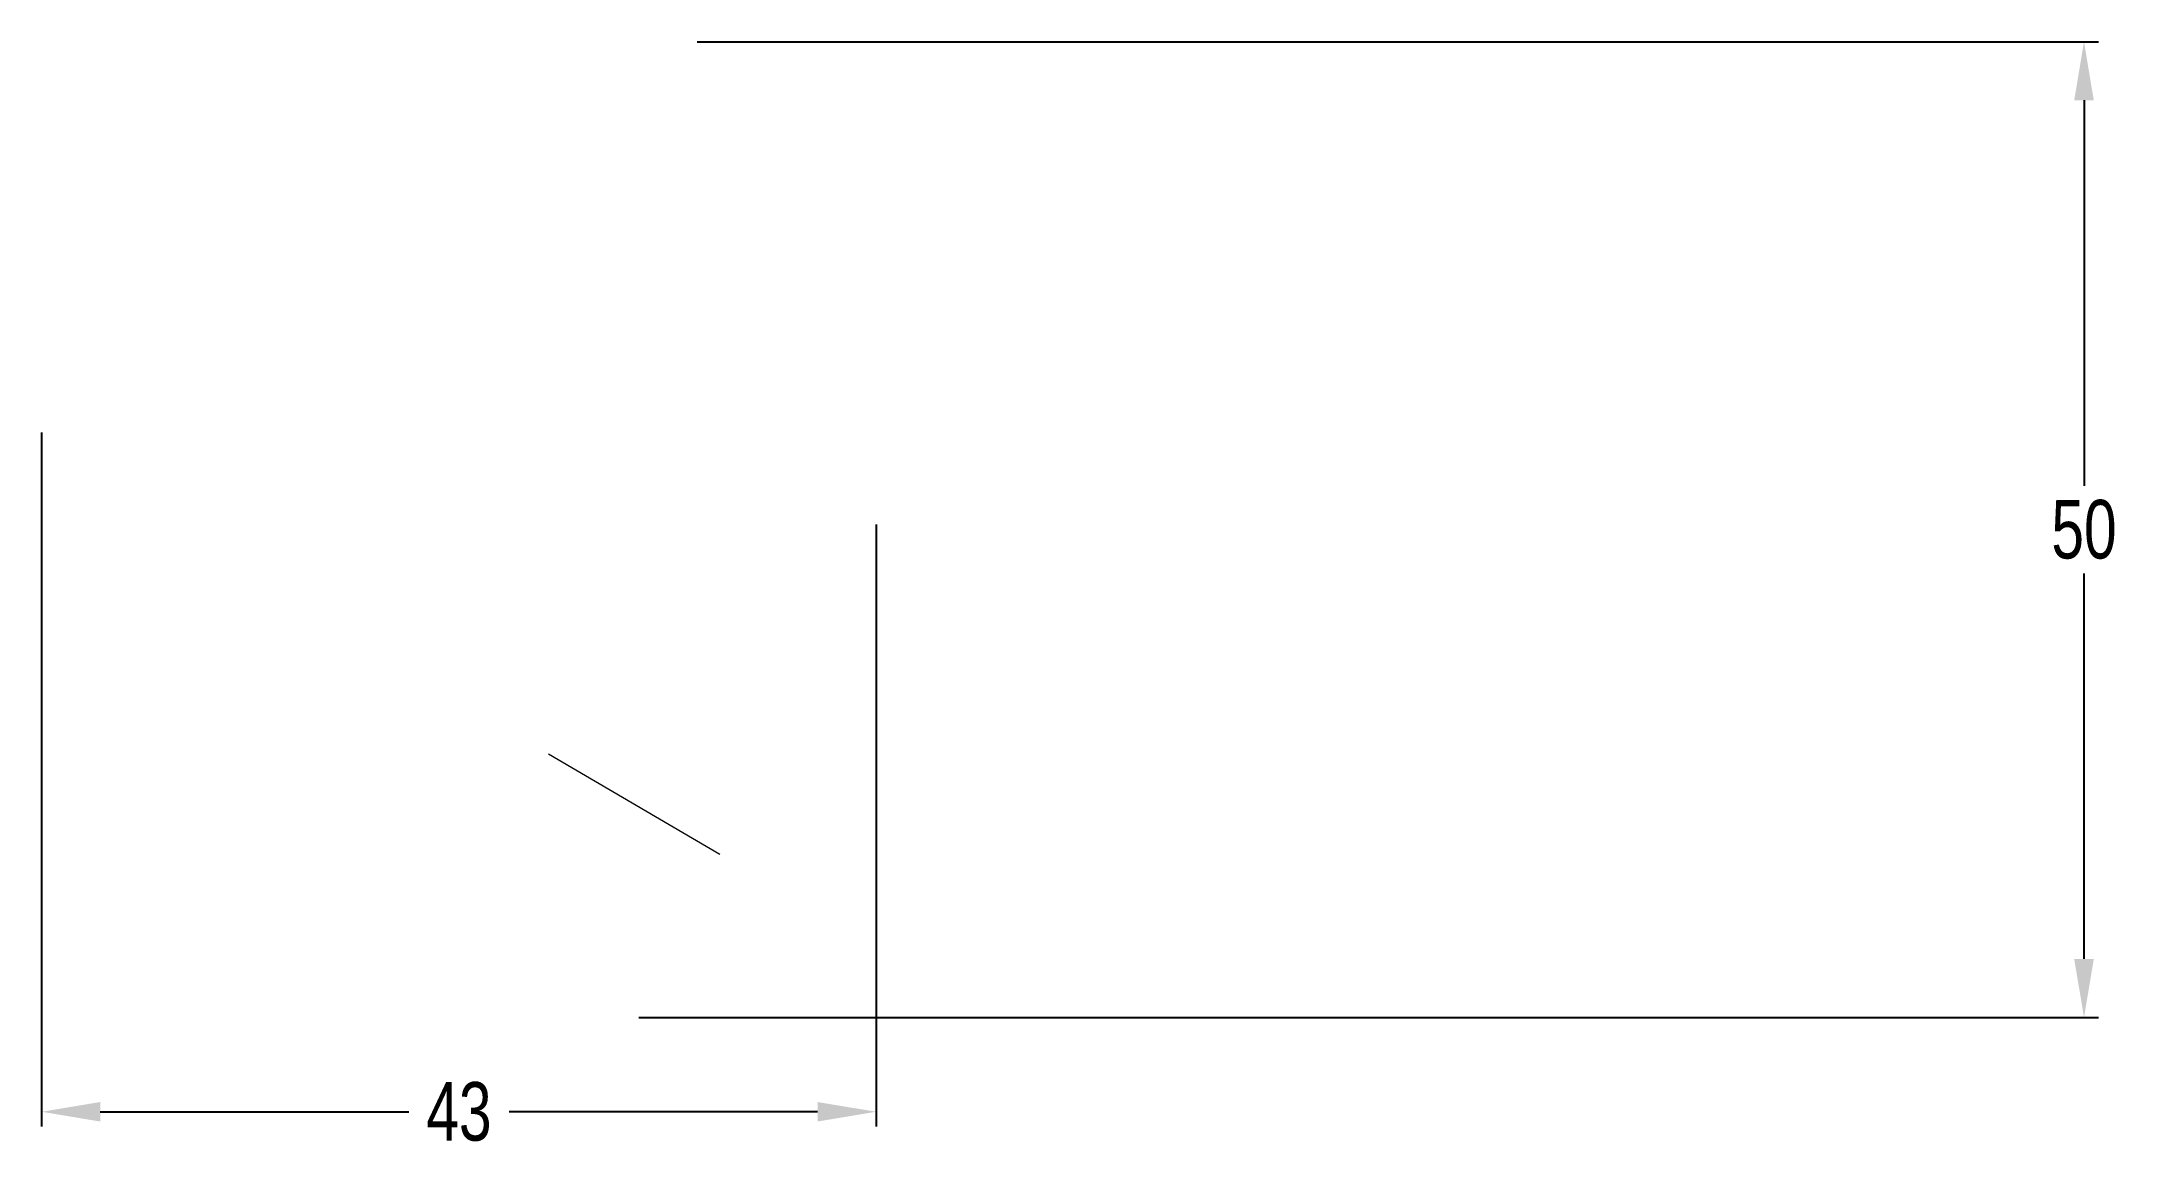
# Model space of a CAD drawing. Header units: inches. Extents: x -21 to 86, y -35 to 22.
import ezdxf

# ---------------------------------------------------------------- set-up
doc = ezdxf.new("R2010")
doc.units = ezdxf.units.IN
doc.header["$PDMODE"] = 2
doc.header["$PDSIZE"] = 0.03
doc.layers.add('Unnamed [1]', color=89, linetype='Continuous', lineweight=0)
doc.styles.add('CK_TEXT_STYLE_0003', font='Box', dxfattribs={"width": 0.75, "height": 3})
doc.dimstyles.new('KEYCREATOR_DIMSTYLE', dxfattribs={"dimtxt": 3, "dimasz": 3, "dimexe": 0.75, "dimexo": 0.75, "dimgap": 0.75, "dimtad": 0, "dimtih": 1, "dimtoh": 1, "dimdec": 0, "dimdsep": 46, "dimtxsty": 'CK_TEXT_STYLE_0003', "dimsah": 1, "dimcen": 0, "dimclrd": 23, "dimclre": 23, "dimclrt": 23, "dimadec": 0, "dimazin": 0, "dimtfac": 1, "dimtdec": 0, "dimtofl": 0, "dimtmove": 0, "dimatfit": 3, "dimfxl": 1, "dimtolj": 1, "dimarcsym": 0})

# ---------------------------------------------------------------- blocks, each defined once
blk = doc.blocks.new('*D0')
at = {"layer": 'Defpoints', "color": 0}
for p in [(-21.33, 2.73), (21.41, -1.98), (21.41, -32.83)]:
    blk.add_point(p, dxfattribs=at)
at = {"layer": 'Unnamed [1]', "color": 23, "linetype": 'Continuous', "lineweight": -2}
for p, q in [((-21.33, 1.98), (-21.33, -33.58)), ((21.41, -2.73), (21.41, -33.58)), ((-18.33, -32.83), (-2.53, -32.83)), ((18.41, -32.83), (2.61, -32.83))]:
    blk.add_line(p, q, dxfattribs=at)
at = {"layer": 'Unnamed [1]', "color": 23}
for points in [[(-18.33, -32.33), (-18.33, -33.33), (-21.33, -32.83)], [(18.41, -33.33), (18.41, -32.33), (21.41, -32.83)]]:
    blk.add_solid(points, dxfattribs=at)
at = {"layer": 'Unnamed [1]', "color": 23, "lineweight": 0, "insert": (0.04, -32.83), "char_height": 3, "attachment_point": 5, "style": 'CK_TEXT_STYLE_0003'}
blk.add_mtext('\\A1;43', dxfattribs=at)
blk = doc.blocks.new('*D1')
at = {"layer": 'Defpoints', "color": 0}
for p in [(11.5, 22), (83.27, 22), (8.5, -28)]:
    blk.add_point(p, dxfattribs=at)
at = {"layer": 'Unnamed [1]', "color": 23, "linetype": 'Continuous', "lineweight": -2}
for p, q in [((12.25, 22), (84.02, 22)), ((83.27, 19), (83.27, -0.75)), ((83.27, -25), (83.27, -5.25)), ((9.25, -28), (84.02, -28))]:
    blk.add_line(p, q, dxfattribs=at)
at = {"layer": 'Unnamed [1]', "color": 23}
for points in [[(83.77, 19), (82.77, 19), (83.27, 22)], [(82.77, -25), (83.77, -25), (83.27, -28)]]:
    blk.add_solid(points, dxfattribs=at)
at = {"layer": 'Unnamed [1]', "color": 23, "lineweight": 0, "insert": (83.27, -3), "char_height": 3, "attachment_point": 5, "style": 'CK_TEXT_STYLE_0003'}
blk.add_mtext('\\A1;50', dxfattribs=at)

msp = doc.modelspace()

# ---------------------------------------------------------------- linework, layer by layer
at = {"layer": 'Unnamed [1]', "color": 23, "linetype": 'Continuous', "lineweight": 0}
msp.add_line((13.4, -19.65, 46), (4.63, -14.5, 46), dxfattribs=at)

# ---------------------------------------------------------------- dimensions: what is measured, and where the dimension line sits
dim = msp.add_linear_dim(base=(83.27, 22, 19.17), p1=(8.5, -28, 19.17), p2=(11.5, 22, 19.17), angle=90, dimstyle='KEYCREATOR_DIMSTYLE', dxfattribs=at)
dim.commit()
dim.dimension.update_dxf_attribs({"geometry": '*D1', "text_midpoint": (83.27, -3, 19.17), "dimtype": 160, "text_rotation": 360})
dim = msp.add_linear_dim(base=(21.41, -32.83), p1=(-21.33, 2.73), p2=(21.41, -1.98), dimstyle='KEYCREATOR_DIMSTYLE', dxfattribs=at)
dim.commit()
dim.dimension.update_dxf_attribs({"geometry": '*D0', "text_midpoint": (0.04, -32.83), "dimtype": 160})

doc.saveas('drawing.dxf')
